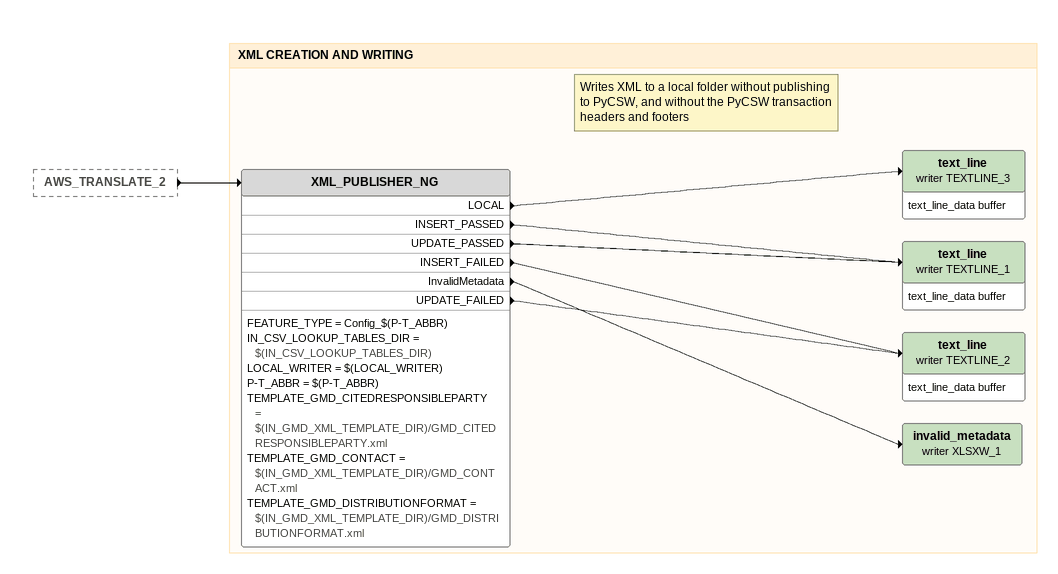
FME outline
AWS_TRANSLATE_2 [outside]
    -> XML_PUBLISHER_NG

Bookmark: XML CREATION AND WRITING
XML_PUBLISHER_NG
    FEATURE_TYPE = Config_$(P-T_ABBR)
    IN_CSV_LOOKUP_TABLES_DIR = $(IN_CSV_LOOKUP_TABLES_DIR)
    LOCAL_WRITER = $(LOCAL_WRITER)
    P-T_ABBR = $(P-T_ABBR)
    TEMPLATE_GMD_CITEDRESPONSIBLEPARTY = $(IN_GMD_XML_TEMPLATE_DIR)/GMD_CITEDRESPONSIBLEPARTY.xml
    TEMPLATE_GMD_CONTACT = $(IN_GMD_XML_TEMPLATE_DIR)/GMD_CONTACT.xml
    TEMPLATE_GMD_DISTRIBUTIONFORMAT = $(IN_GMD_XML_TEMPLATE_DIR)/GMD_DISTRIBUTIONFORMAT.xml
    LOCAL -> text_line (writer TEXTLINE_3)
    INSERT_PASSED -> text_line (writer TEXTLINE_1)
    UPDATE_PASSED -> text_line (writer TEXTLINE_1)
    INSERT_FAILED -> text_line (writer TEXTLINE_2)
    InvalidMetadata -> invalid_metadata (writer XLSXW_1)
    UPDATE_FAILED -> text_line (writer TEXTLINE_2)
Note: Writes XML to a local folder without publishing to PyCSW, and without the PyCSW transaction headers and footers
text_line (writer TEXTLINE_3)
    attributes: text_line_data buffer
text_line (writer TEXTLINE_1)
    attributes: text_line_data buffer
text_line (writer TEXTLINE_2)
    attributes: text_line_data buffer
invalid_metadata (writer XLSXW_1)
